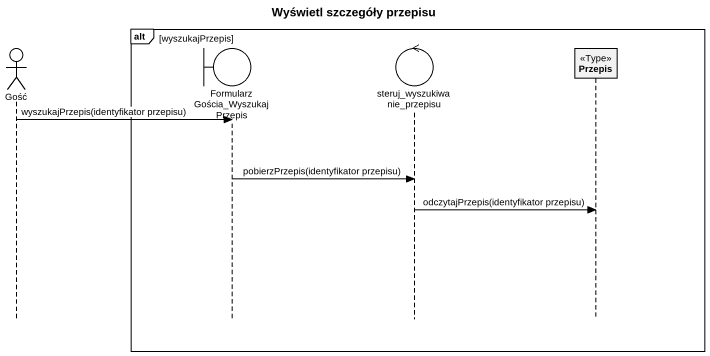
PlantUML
@startuml
title Wyświetl szczegóły przepisu
hide footbox
actor Gość
boundary "FormularzGościa_WyszukajPrzepis" as FormularzGościa
control steruj_wyszukiwanie_przepisu
participant Przepis <<Type>>

alt wyszukajPrzepis
  Gość -> FormularzGościa : wyszukajPrzepis(identyfikator przepisu)
  FormularzGościa -> steruj_wyszukiwanie_przepisu : pobierzPrzepis(identyfikator przepisu)
  steruj_wyszukiwanie_przepisu -> Przepis : odczytajPrzepis(identyfikator przepisu)
end
@enduml
